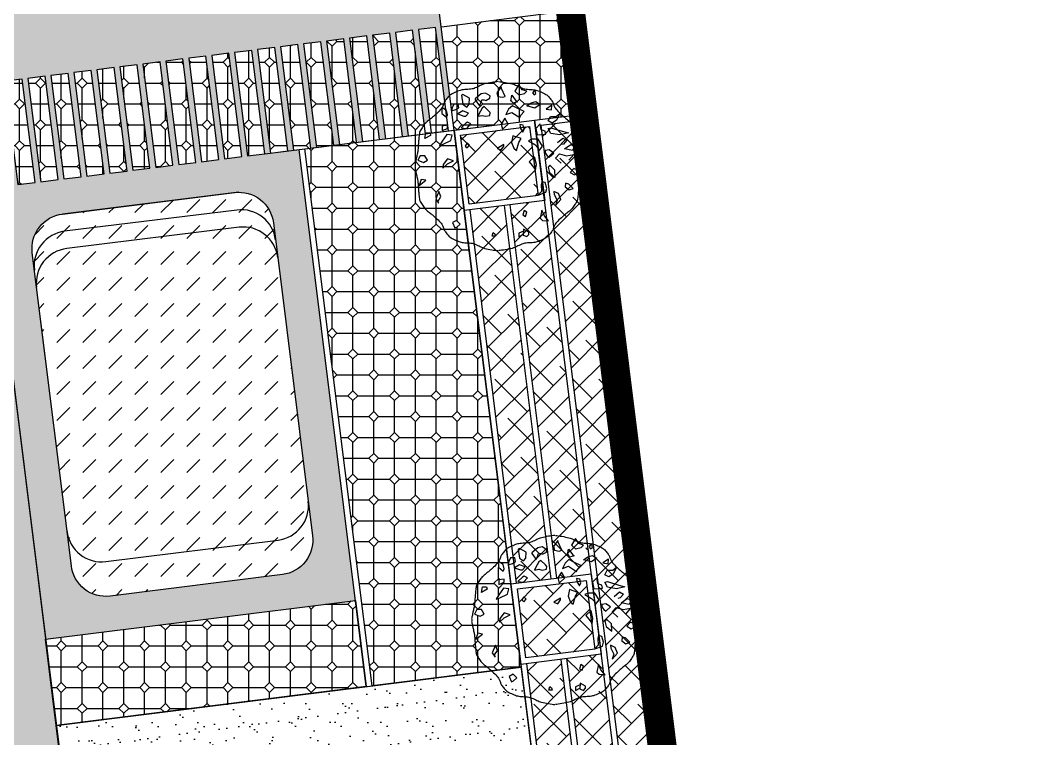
# Model space of a CAD drawing. Header units: millimetres. Extents: x 54321 to 643206, y 47154 to 1199119.
# Drawn here: x 144843 to 162194, y 109449 to 121865 of the extents above; entities that cross this region are included whole.
import ezdxf

# ---------------------------------------------------------------- set-up
doc = ezdxf.new("R2010")
doc.units = ezdxf.units.MM
doc.linetypes.add('SiteBoundary RT1$0$DASHDOT', pattern=[1, 0.5, -0.25, 0, -0.25])
for name, color, linetype in [('+AT9 - Trees', 3, 'Continuous'), ('+AT9-HATCH', 8, 'Continuous'), ('+AT9-PAVE', 1, 'Continuous'), ('+AT9_Hardscape', 1, 'Continuous'), ('09 RT1 - POD - FACILITY$0$AM-LOW WALL', 2, 'Continuous'), ('SiteBoundary RT1$0$AM-BOUNDARYLINE', 242, 'SiteBoundary RT1$0$DASHDOT')]:
    doc.layers.add(name, color=color, linetype=linetype)
pattern_1 = [(0, (4519.18, -35824.1), (360, 360), [550.293, -169.707]), (90, (4434.33, -35739.26), (-360, 360), [550.293, -169.707]), (45, (4709.5, -35464.1), (-360.0008, 360.0008), [120, -389.118]), (315, (4709.5, -35464.1), (360.0008, 360.0008), [120, -389.118]), (45, (4794.33, -35548.97), (-360.0008, 360.0008), [120, -389.118]), (315, (4794.33, -35379.26), (360.0008, 360.0008), [120, -389.118])]
pattern_2 = [(45, (4908208.38, 2762928.94), (-224.506403, 224.506403), []), (135, (4908208.38, 2762928.94), (-673.51921, 224.506403), [793.75, -476.25])]

# ---------------------------------------------------------------- blocks, each defined once
blk = doc.blocks.new('ARCHITECT')
at = {"layer": '09 RT1 - POD - FACILITY$0$AM-LOW WALL', "color": 8}
for p, q in [((39222, -6184), (31091, 58896)), ((39073, -6196), (30962, 58730))]:
    blk.add_line(p, q, dxfattribs=at)
blk = doc.blocks.new('G$CE7A4BCE7')
at = {"layer": '+AT9_Hardscape'}
for p, q in [((-261, 33345), (-3312, 32969)), ((-297, 33038), (-3274, 32671)), ((-260, 32741), (-3237, 32373)), ((-2562, 26965), (415, 27337))]:
    blk.add_line(p, q, dxfattribs=at)
at = {"layer": '+AT9_Hardscape', "color": 1}
blk.add_lwpolyline([(-3611, 30521), (-3833, 32299, -0.414214), (-3312, 32969), (-335, 33340, -0.414214), (334, 32819), (1010, 27411, -0.414214), (489, 26742), (-2488, 26370, -0.414214), (-3158, 26891), (-3759, 31703)], format="xyb", dxfattribs=at)
at = {"layer": '+AT9_Hardscape'}
for centre, start, end in [((-223, 32443), 7.1209, 97.0347), ((-3201, 32075), 97.0347, 187.1209), ((-186, 32145), 7.1209, 97.0347), ((-3164, 31778), 97.0347, 187.1209), ((340, 27932), 277.1209, 7.1209), ((-2637, 27561), 187.1209, 277.1209)]:
    blk.add_arc(centre, 600, start, end, dxfattribs=at)
blk = doc.blocks.new('T18')
at = {"color": 0, "linetype": 'Continuous'}
for points in [[(-74, 2531), (-114, 2527), (-160, 2522), (-210, 2514), (-263, 2506), (-317, 2496), (-369, 2485), (-419, 2475), (-464, 2464), (-503, 2453), (-531, 2443), (-564, 2429), (-599, 2413), (-635, 2396), (-672, 2378), (-709, 2361), (-744, 2345), (-777, 2332), (-805, 2323), (-837, 2317), (-875, 2312), (-916, 2308), (-960, 2305), (-1004, 2303), (-1048, 2300), (-1089, 2296), (-1127, 2291), (-1158, 2284), (-1189, 2275), (-1224, 2263), (-1262, 2249), (-1301, 2232), (-1341, 2215), (-1380, 2197), (-1416, 2178), (-1447, 2159), (-1474, 2141), (-1492, 2126), (-1511, 2108), (-1531, 2086), (-1552, 2062), (-1572, 2038), (-1592, 2013), (-1609, 1989), (-1625, 1967), (-1638, 1947), (-1646, 1931), (-1654, 1912), (-1662, 1890), (-1671, 1867), (-1679, 1844), (-1687, 1821), (-1695, 1800), (-1704, 1781), (-1713, 1765), (-1735, 1737), (-1762, 1706), (-1793, 1673), (-1828, 1640), (-1863, 1607), (-1899, 1574), (-1933, 1544), (-1964, 1517), (-1991, 1493), (-2009, 1477), (-2031, 1459), (-2055, 1440), (-2080, 1420), (-2106, 1400), (-2131, 1380), (-2155, 1360), (-2175, 1341), (-2192, 1324), (-2210, 1303), (-2230, 1279), (-2251, 1251), (-2272, 1221), (-2294, 1191), (-2313, 1160), (-2331, 1130), (-2345, 1102), (-2356, 1077), (-2364, 1051), (-2371, 1020), (-2376, 985), (-2380, 949), (-2384, 911), (-2387, 874), (-2389, 839), (-2392, 807), (-2394, 779), (-2397, 753), (-2399, 722), (-2402, 689), (-2404, 654), (-2407, 618), (-2410, 583), (-2413, 550), (-2416, 520), (-2419, 494), (-2423, 471), (-2428, 445), (-2434, 416), (-2441, 386), (-2448, 355), (-2455, 325), (-2461, 296), (-2466, 270), (-2470, 247), (-2473, 230), (-2478, 210), (-2484, 187), (-2490, 163), (-2495, 139), (-2498, 117), (-2497, 98), (-2492, 83), (-2482, 73), (-2492, 64), (-2497, 49), (-2498, 30), (-2495, 7), (-2490, -16), (-2484, -40), (-2478, -63), (-2473, -83), (-2470, -100), (-2466, -123), (-2461, -149), (-2455, -178), (-2448, -208), (-2441, -239), (-2434, -269), (-2428, -298), (-2423, -324), (-2419, -347), (-2416, -373), (-2413, -403), (-2410, -436), (-2407, -471), (-2404, -507), (-2402, -542), (-2399, -576), (-2397, -606), (-2394, -632), (-2392, -660), (-2389, -692), (-2387, -727), (-2384, -764), (-2380, -802), (-2376, -839), (-2371, -873), (-2364, -904), (-2356, -931), (-2345, -956), (-2331, -983), (-2313, -1013), (-2294, -1044), (-2272, -1075), (-2251, -1104), (-2230, -1132), (-2210, -1156), (-2192, -1177), (-2175, -1194), (-2155, -1213), (-2131, -1233), (-2106, -1253), (-2080, -1273), (-2055, -1293), (-2031, -1312), (-2009, -1330), (-1991, -1346), (-1964, -1370), (-1933, -1397), (-1899, -1428), (-1863, -1460), (-1828, -1493), (-1793, -1526), (-1762, -1559), (-1735, -1590), (-1713, -1618), (-1704, -1634), (-1695, -1653), (-1687, -1674), (-1679, -1697), (-1671, -1720), (-1662, -1743), (-1654, -1765), (-1646, -1784), (-1638, -1800), (-1625, -1820), (-1609, -1842), (-1592, -1866), (-1572, -1891), (-1552, -1916), (-1531, -1939), (-1511, -1961), (-1492, -1980), (-1474, -1995), (-1447, -2012), (-1416, -2031), (-1380, -2050), (-1341, -2068), (-1301, -2086), (-1262, -2102), (-1224, -2116), (-1189, -2128), (-1158, -2137), (-1127, -2144), (-1089, -2149), (-1048, -2153), (-1004, -2156), (-960, -2158), (-916, -2161), (-875, -2165), (-837, -2170), (-805, -2176), (-777, -2185), (-744, -2198), (-709, -2214), (-672, -2231), (-635, -2249), (-599, -2266), (-564, -2282), (-531, -2296), (-503, -2306), (-464, -2317), (-419, -2328), (-369, -2339), (-317, -2349), (-263, -2359), (-210, -2367), (-160, -2375), (-114, -2380), (-74, -2384)], [(-63, 2531), (-24, 2527), (23, 2522), (73, 2514), (126, 2506), (179, 2496), (232, 2485), (282, 2475), (327, 2464), (365, 2453), (394, 2443), (426, 2429), (461, 2413), (498, 2396), (535, 2378), (571, 2361), (607, 2345), (639, 2332), (668, 2323), (700, 2317), (737, 2312), (779, 2308), (822, 2305), (867, 2303), (910, 2300), (952, 2296), (989, 2291), (1021, 2284), (1051, 2275), (1086, 2263), (1124, 2249), (1164, 2232), (1204, 2215), (1242, 2197), (1278, 2178), (1310, 2159), (1336, 2141), (1354, 2126), (1374, 2108), (1394, 2086), (1415, 2062), (1435, 2038), (1454, 2013), (1472, 1989), (1487, 1967), (1500, 1947), (1509, 1931), (1517, 1912), (1525, 1890), (1533, 1867), (1541, 1844), (1550, 1821), (1558, 1800), (1567, 1781), (1576, 1765), (1597, 1737), (1624, 1706), (1656, 1673), (1690, 1640), (1726, 1607), (1761, 1574), (1795, 1544), (1826, 1517), (1853, 1493), (1871, 1477), (1893, 1459), (1917, 1440), (1943, 1420), (1969, 1400), (1994, 1380), (2017, 1360), (2038, 1341), (2055, 1324), (2073, 1303), (2092, 1279), (2114, 1251), (2135, 1221), (2156, 1191), (2176, 1160), (2193, 1130), (2208, 1102), (2219, 1077), (2227, 1051), (2233, 1020), (2238, 985), (2243, 949), (2246, 911), (2249, 874), (2252, 839), (2254, 807), (2257, 779), (2259, 753), (2262, 722), (2264, 689), (2267, 654), (2269, 618), (2272, 583), (2275, 550), (2278, 520), (2282, 494), (2286, 471), (2291, 445), (2297, 416), (2304, 386), (2311, 355), (2317, 325), (2323, 296), (2329, 270), (2332, 247), (2335, 230), (2341, 210), (2347, 187), (2353, 163), (2358, 139), (2360, 117), (2360, 98), (2355, 83), (2345, 73), (2355, 64), (2360, 49), (2360, 30), (2358, 7), (2353, -16), (2347, -40), (2341, -63), (2335, -83), (2332, -100), (2329, -123), (2323, -149), (2317, -178), (2311, -208), (2304, -239), (2297, -269), (2291, -298), (2286, -324), (2282, -347), (2278, -373), (2275, -403), (2272, -436), (2269, -471), (2267, -507), (2264, -542), (2262, -576), (2259, -606), (2257, -632), (2254, -660), (2252, -692), (2249, -727), (2246, -764), (2243, -802), (2238, -839), (2233, -873), (2227, -904), (2219, -931), (2208, -956), (2193, -983), (2176, -1013), (2156, -1044), (2135, -1075), (2114, -1104), (2092, -1132), (2073, -1156), (2055, -1177), (2038, -1194), (2017, -1213), (1994, -1233), (1969, -1253), (1943, -1273), (1917, -1293), (1893, -1312), (1871, -1330), (1853, -1346), (1826, -1370), (1795, -1397), (1761, -1428), (1726, -1460), (1690, -1493), (1656, -1526), (1624, -1559), (1597, -1590), (1576, -1618), (1567, -1634), (1558, -1653), (1550, -1674), (1541, -1697), (1533, -1720), (1525, -1743), (1517, -1765), (1509, -1784), (1500, -1800), (1487, -1820), (1472, -1842), (1454, -1866), (1435, -1891), (1415, -1916), (1394, -1939), (1374, -1961), (1354, -1980), (1336, -1995), (1310, -2012), (1278, -2031), (1242, -2050), (1204, -2068), (1164, -2086), (1124, -2102), (1086, -2116), (1051, -2128), (1021, -2137), (989, -2144), (952, -2149), (910, -2153), (867, -2156), (822, -2158), (779, -2161), (737, -2165), (700, -2170), (668, -2176), (639, -2185), (607, -2198), (571, -2214), (535, -2231), (498, -2249), (461, -2266), (426, -2282), (394, -2296), (365, -2306), (327, -2317), (282, -2328), (232, -2339), (179, -2349), (126, -2359), (73, -2367), (23, -2375), (-24, -2380), (-63, -2384)], [(1648, 760), (1799, 890), (1922, 825), (1826, 716), (1757, 699)], [(1757, 158), (1593, 309), (1703, 435), (1908, 374), (2127, 415), (1976, 244)], [(1552, -749), (1634, -920)], [(662, -1817), (525, -1875), (525, -1981), (649, -1909)]]:
    blk.add_lwpolyline(points, dxfattribs=at)
for points in [[(19, 2334), (5, 2379), (-118, 2208), (-91, 2098), (46, 2078), (129, 2098)], [(621, 2293), (525, 2444), (402, 2252), (525, 2143), (690, 2184), (758, 2252)], [(-926, 1872), (-912, 2047), (-1103, 2153), (-1145, 2136), (-1103, 1872), (-994, 1790)], [(-433, 1982), (-323, 2047), (-310, 2112), (-446, 2198), (-570, 2174), (-748, 2026), (-748, 2003), (-624, 1828), (-583, 1917), (-556, 2003), (-487, 2003)], [(293, 1965), (320, 2136), (443, 1965), (484, 1941), (348, 1900), (320, 1965)], [(991, 2293), (922, 2208), (964, 2143), (1018, 2184)], [(-1719, 1606), (-1583, 1496), (-1555, 1561), (-1583, 1688), (-1719, 1773)], [(-1240, 1879), (-1364, 1879), (-1418, 1770), (-1432, 1681), (-1309, 1715), (-1227, 1770)], [(-487, 1804), (-542, 1760), (-638, 1588), (-665, 1523), (-542, 1547), (-446, 1523), (-323, 1547), (-310, 1630), (-351, 1674)], [(334, 1828), (224, 1725), (142, 1571), (320, 1636), (553, 1482), (580, 1551), (676, 1657), (498, 1746)], [(991, 1760), (758, 1825), (881, 1910), (1018, 1951), (1141, 1869)], [(1319, 1732), (1470, 1708), (1484, 1842)], [(-1103, 1681), (-1254, 1592), (-1076, 1527), (-1021, 1527), (-939, 1616)], [(46, 1144), (211, 1294), (115, 1465), (5, 1294)], [(1607, 1517), (1716, 1606), (1621, 1407), (1497, 1325), (1374, 1387), (1443, 1517)], [(-1555, 1171), (-1555, 1260), (-1706, 1236), (-1706, 1106)], [(-1158, 1188), (-994, 1171), (-871, 1298), (-967, 1349), (-1021, 1318)], [(567, 1171), (635, 1061), (676, 1150), (649, 1260), (553, 1280)], [(1169, 1126), (1141, 1301), (1018, 1171), (1059, 979), (1306, 1000), (1292, 1085)], [(1785, 1085), (1963, 1041), (1716, 979), (1456, 1024), (1374, 1171), (1456, 1191)], [(-2212, 873), (-2185, 1037), (-2062, 1037), (-2048, 966)], [(-1569, 996), (-1706, 801), (-1788, 675), (-1678, 716), (-1459, 822), (-1418, 976)], [(306, 764), (375, 593), (457, 528), (525, 764), (594, 873), (348, 955)], [(-1035, 658), (-980, 603), (-912, 678), (-980, 750)], [(-104, 589), (5, 545), (87, 654), (87, 706)], [(1087, 596), (1100, 510), (1210, 658), (1087, 856), (895, 856), (799, 812), (991, 702)], [(2031, 699), (2141, 654), (2086, 524), (1853, 572)], [(-2349, 374), (-2418, 244), (-2253, 179), (-2130, 244), (-2212, 374)], [(1032, 117), (977, 346), (827, 202), (909, 96), (1005, -34)], [(1402, 545), (1292, 524), (1292, 459), (1347, 374), (1402, 333), (1538, 452)], [(-1555, 137), (-1377, 226), (-1555, 281), (-1678, 120), (-1692, 11)], [(1415, -116), (1579, -253), (1566, -40), (1429, 100), (1374, 42)], [(2141, -184), (2332, -92), (2127, 7), (2018, -109)], [(-2322, -314), (-2376, -489), (-2185, -338)], [(1196, -383), (1169, -468), (1183, -660), (1087, -769), (1306, -684), (1333, -574), (1292, -403)], [(1867, -533), (1990, -619), (2100, -574), (1976, -448), (1881, -424)], [(-1897, -879), (-1815, -1006), (-1829, -941), (-1747, -814), (-1802, -660)], [(1593, -1071), (1744, -896), (1675, -725), (1538, -660), (1552, -749), (1634, -920)], [(635, -1344), (717, -1389), (758, -1266), (676, -1221)], [(1265, -1375), (1196, -1207), (1141, -1440), (1210, -1505), (1388, -1522)], [(-1405, -1567), (-1336, -1721), (-1281, -1697), (-1186, -1611), (-1295, -1505)], [(-159, -1964), (-255, -1964), (-227, -1858), (-173, -1895)], [(813, -1847), (662, -1762), (649, -1933), (758, -1977), (813, -1912)]]:
    blk.add_lwpolyline(points, close=True, dxfattribs=at)

msp = doc.modelspace()

# ---------------------------------------------------------------- hatches: boundary and pattern name
at = {"layer": '+AT9-HATCH'}
h = msp.add_hatch(dxfattribs=at)
h.set_pattern_fill('ANSI38', color=62, scale=100)
h.set_pattern_definition(pattern_2)
h.paths.add_polyline_path([(159511, 74722), (157625, 74486), (157700, 73891), (160180, 74201), (154443, 120126), (153848, 120052), (158459, 83136), (158906, 83192), (159080, 81802), (158633, 81747)])
h = msp.add_hatch(dxfattribs=at)
h.set_pattern_fill('ANSI38', color=62, scale=100)
h.set_pattern_definition(pattern_2)
h.paths.add_polyline_path([(152607, 118687), (153798, 118836), (153649, 120027), (152458, 119878)])
h = msp.add_hatch(dxfattribs=at)
h.set_pattern_fill('ANSI38', color=62, scale=100)
h.set_pattern_definition(pattern_2)
h.paths.add_polyline_path([(154715, 112299), (153910, 118749), (153314, 118675), (154120, 112225), (154715, 112299)])
h = msp.add_hatch(dxfattribs=at)
h.set_pattern_fill('ANSI38', color=62, scale=100)
h.set_pattern_definition(pattern_2)
h.paths.add_polyline_path([(154021, 112213), (153215, 118662), (152620, 118588), (153425, 112138)])
h = msp.add_hatch(dxfattribs=at)
h.set_pattern_fill('ANSI38', color=62, scale=100)
h.set_pattern_definition(pattern_2)
h.paths.add_polyline_path([(153587, 110848), (154777, 110997), (154629, 112188), (153438, 112039)])
h = msp.add_hatch(dxfattribs=at)
h.set_pattern_fill('ANSI38', color=62, scale=100)
h.set_pattern_definition(pattern_2)
h.paths.add_polyline_path([(155682, 99720), (156278, 99795), (154889, 110910), (154294, 110836)])
h = msp.add_hatch(dxfattribs=at)
h.set_pattern_fill('ANSI38', color=62, scale=100)
h.set_pattern_definition(pattern_2)
h.paths.add_polyline_path([(153599, 110749), (154754, 101505), (154927, 100116), (154988, 99633), (155583, 99708), (154194, 110823)])
h = msp.add_hatch(dxfattribs=at)
h.set_pattern_fill('AR-SAND', color=8, scale=10)
h.paths.add_polyline_path([(145468, 109683), (153506, 110687), (154591, 102005), (146553, 101001), (146317, 102886), (149195, 103245), (149084, 104138), (146206, 103779)])
at = {"layer": '+AT9-PAVE'}
h = msp.add_hatch(dxfattribs=at)
h.set_pattern_fill('DASH', color=140, scale=100, angle=45)
h.paths.add_polyline_path([(134854, 127781), (134879, 125794, -0.398938), (135471, 125285), (135569, 124497), (137879, 124786), (151532, 126491), (151361, 127854), (150461, 134937, -0.049314), (110935, 134543), (110317, 129595), (110298, 129446), (110046, 127383), (114848, 126783, -0.414214), (115108, 126448), (115071, 126151), (115954, 126040), (115954, 127781)])
h.paths.add_polyline_path([(117453, 125853), (117490, 126151, -0.414214), (117825, 126411), (124605, 125564), (125218, 125488), (127500, 125203), (127528, 125428, -0.378263), (127826, 125690), (134854, 125793), (134854, 127781), (115954, 127781), (115954, 126040)])
h.paths.add_polyline_path([(115954, 124226), (115146, 124327, -0.414214), (114885, 124662), (114922, 124960), (114960, 125258), (114980, 125419), (114997, 125555), (115034, 125853, 0.414214), (114773, 126188), (109973, 126788), (109576, 123612), (112050, 123303), (115954, 122816)])
h.paths.add_polyline_path([(115071, 126151), (115108, 126448, 0.414214), (114848, 126783), (110046, 127383), (109973, 126788), (114773, 126188, -0.414214), (115034, 125853)])
h.paths.add_polyline_path([(134854, 124931), (134854, 125793), (127826, 125690, 0.378263), (127528, 125428), (127500, 125203), (127426, 124607), (129360, 124366, -0.414214), (129621, 124031), (129354, 121897, -0.414214), (129020, 121637), (123165, 122368, -0.414214), (122905, 122703), (123146, 124638), (123642, 124576), (125081, 124396, 0.414214), (125416, 124657), (125441, 124855), (123506, 125097), (117751, 125816, 0.414214), (117416, 125556), (117379, 125258), (117341, 124960), (117304, 124662), (117267, 124365, -0.414214), (116932, 124104), (115954, 124226), (115954, 122816), (117652, 122603), (117943, 124938, -0.414214), (118278, 125199), (122247, 124703, -0.414214), (122508, 124368), (122216, 122033), (130310, 121022), (130286, 125223), (134774, 125329), (134854, 124688), (134854, 124931)], is_closed=False)
h.paths.add_polyline_path([(117453, 125853), (117416, 125556, -0.414214), (117751, 125816), (123506, 125097), (125441, 124855), (125478, 125153, 0.414214), (125218, 125488), (124605, 125564), (117825, 126411, 0.414214), (117490, 126151)])
h.paths.add_polyline_path([(125416, 124657, -0.414214), (125081, 124396), (123642, 124576), (123426, 122840), (128883, 122158), (129100, 123894), (127661, 124074, -0.414214), (127401, 124409), (127426, 124607), (125441, 124855)])
h.paths.add_polyline_path([(129100, 123894), (128883, 122158), (123426, 122840), (123642, 124576), (123146, 124638), (122905, 122703, 0.414214), (123165, 122368), (129020, 121637, 0.414214), (129354, 121897), (129621, 124031, 0.414214), (129360, 124366), (127426, 124607), (127401, 124409, 0.414214), (127661, 124074)])
h.paths.add_polyline_path([(125441, 124855), (127426, 124607), (127500, 125203), (125218, 125488, -0.414214), (125478, 125153)])
h.paths.add_polyline_path([(115954, 126040), (115954, 125738), (117416, 125556), (117453, 125853)])
h.paths.add_polyline_path([(115954, 126040), (115071, 126151), (115034, 125853), (115954, 125738)])
h.paths.add_polyline_path([(115954, 125738), (115034, 125853), (114997, 125555), (115954, 125436)])
h.paths.add_polyline_path([(115954, 125436), (117379, 125258), (117416, 125556), (115954, 125738)])
h.paths.add_polyline_path([(115954, 125133), (117341, 124960), (117379, 125258), (115954, 125436)])
h.paths.add_polyline_path([(115954, 125436), (114997, 125555), (114980, 125419), (114960, 125258), (115954, 125133)])
h.paths.add_polyline_path([(115954, 125133), (114960, 125258), (114922, 124960), (115954, 124831)])
h.paths.add_polyline_path([(115954, 124831), (117304, 124662), (117341, 124960), (115954, 125133)])
h.paths.add_polyline_path([(117267, 124365), (117304, 124662), (115954, 124831), (115954, 124529), (117267, 124365)], is_closed=False)
h.paths.add_polyline_path([(115954, 124529), (115954, 124831), (114922, 124960), (114885, 124662)])
h.paths.add_polyline_path([(114885, 124662, 0.414214), (115146, 124327), (115954, 124226), (115954, 124529), (114885, 124662)], is_closed=False)
h.paths.add_polyline_path([(116932, 124104, 0.414214), (117267, 124365), (115954, 124529), (115954, 124226)])
h.paths.add_polyline_path([(134854, 124931), (134854, 124688), (135035, 123243), (135476, 119716), (135481, 119672), (144086, 120747), (145282, 111171), (150641, 111841), (149668, 119630), (149568, 119618), (149345, 121404), (149643, 121441), (149866, 119655), (149965, 119667), (149742, 121453), (150040, 121491), (150263, 119705), (150362, 119717), (150139, 121503), (150437, 121540), (150660, 119754), (150759, 119766), (150536, 121553), (150834, 121590), (151057, 119804), (151156, 119816), (150933, 121602), (151231, 121639), (151454, 119853), (151553, 119866), (151330, 121652), (151628, 121689), (151831, 120063), (151840, 120074), (151850, 120086), (151860, 120096), (151873, 120107), (151886, 120119), (151901, 120131), (151917, 120143), (151921, 120147), (151727, 121701), (152025, 121739), (152184, 120462), (152187, 120468), (152197, 120481), (152207, 120495), (152219, 120510), (152231, 120525), (152243, 120539), (152255, 120552), (152267, 120563), (152272, 120567), (152124, 121751), (151594, 125995), (137941, 124290, 0.414214), (137681, 123955), (137693, 123856), (137730, 123558), (137767, 123260, -0.414214), (137507, 122925), (136090, 122748, -0.414214), (135755, 123009), (135718, 123307), (135681, 123604), (135643, 123902), (135606, 124200), (135569, 124497), (135471, 125285, 0.398938), (134879, 125794), (134854, 125793), (134854, 124931)], is_closed=False)
h.paths.add_polyline_path([(135569, 124497), (135606, 124200), (137619, 124451, -0.414214), (137879, 124786), (135569, 124497)], is_closed=False)
h.paths.add_polyline_path([(135643, 123902), (137656, 124153), (137619, 124451), (135606, 124200), (135643, 123902)], is_closed=False)
h.paths.add_polyline_path([(135681, 123604), (137693, 123856), (137681, 123955), (137656, 124153), (135643, 123902), (135681, 123604)], is_closed=False)
h.paths.add_polyline_path([(137941, 124290), (151594, 125995), (151532, 126491), (137879, 124786, 0.414214), (137619, 124451), (137656, 124153), (137681, 123955, -0.414214), (137941, 124290)])
h.paths.add_polyline_path([(137799, 121312, 1), (137199, 121312, 1)], flags=16)
h.paths.add_polyline_path([(137892, 120568, 1), (137292, 120568, 1)], flags=16)
h.paths.add_polyline_path([(138543, 121405, 1), (137943, 121405, 1)], flags=16)
h.paths.add_polyline_path([(138636, 120661, 1), (138036, 120661, 1)], flags=16)
h.paths.add_polyline_path([(136293, 121124, 1), (135693, 121124, 1)], flags=16)
h.paths.add_polyline_path([(136385, 120380, 1), (135785, 120380, 1)], flags=16)
h.paths.add_polyline_path([(137037, 121217, 1), (136437, 121217, 1)], flags=16)
h.paths.add_polyline_path([(137130, 120473, 1), (136530, 120473, 1)], flags=16)
h.paths.add_polyline_path([(145897, 119159), (145599, 119122), (145376, 120908), (145674, 120945)], flags=16)
h.paths.add_polyline_path([(145500, 119109), (145202, 119072), (144979, 120858), (145277, 120896)], flags=16)
h.paths.add_polyline_path([(148675, 119506), (148378, 119469), (148155, 121255), (148452, 121292)], flags=16)
h.paths.add_polyline_path([(147088, 119308), (146790, 119271), (146567, 121057), (146865, 121094)], flags=16)
h.paths.add_polyline_path([(147485, 119357), (147187, 119320), (146964, 121106), (147262, 121144)], flags=16)
h.paths.add_polyline_path([(146294, 119209), (145996, 119171), (145773, 120958), (146071, 120995)], flags=16)
h.paths.add_polyline_path([(146691, 119258), (146393, 119221), (146170, 121007), (146468, 121044)], flags=16)
h.paths.add_polyline_path([(148278, 119457), (147981, 119419), (147758, 121206), (148055, 121243)], flags=16)
h.paths.add_polyline_path([(147882, 119407), (147584, 119370), (147361, 121156), (147658, 121193)], flags=16)
h.paths.add_polyline_path([(145103, 119060), (144805, 119023), (144582, 120809), (144880, 120846)], flags=16)
h.paths.add_polyline_path([(144706, 119010), (144409, 118973), (144185, 120759), (144483, 120796)], flags=16)
h.paths.add_polyline_path([(145128, 117249), (145091, 117547), (145053, 117844, -0.414214), (145574, 118514), (148551, 118886, -0.031081), (148626, 118891, -0.378263), (149221, 118365), (149259, 118063), (149296, 117765), (149822, 113552), (149897, 112957, -0.414214), (149376, 112287), (146399, 111915, -0.414214), (145729, 112436), (145655, 113032), (145275, 116067)], flags=16)
h.paths.add_polyline_path([(149469, 119605), (149172, 119568), (148948, 121354), (149246, 121391)], flags=16)
h.paths.add_polyline_path([(149072, 119556), (148775, 119519), (148551, 121305), (148849, 121342)], flags=16)
h.paths.add_polyline_path([(135718, 123307), (137730, 123558), (137693, 123856), (135681, 123604), (135718, 123307)], is_closed=False, flags=16)
h.paths.add_polyline_path([(135755, 123009), (137767, 123260), (137730, 123558), (135718, 123307), (135755, 123009)], is_closed=False, flags=16)
h.paths.add_polyline_path([(136090, 122748), (137507, 122925, 0.414214), (137767, 123260), (135755, 123009, 0.414214)], flags=16)
h.paths.add_polyline_path([(137699, 121312, 1), (137299, 121312, 1)], flags=0)
h.paths.add_polyline_path([(137599, 121312, 1), (137399, 121312, 1)], flags=0)
h.paths.add_polyline_path([(137792, 120568, 1), (137392, 120568, 1)], flags=0)
h.paths.add_polyline_path([(137692, 120568, 1), (137492, 120568, 1)], flags=0)
h.paths.add_polyline_path([(138443, 121405, 1), (138043, 121405, 1)], flags=0)
h.paths.add_polyline_path([(138343, 121405, 1), (138143, 121405, 1)], flags=0)
h.paths.add_polyline_path([(138536, 120661, 1), (138136, 120661, 1)], flags=0)
h.paths.add_polyline_path([(138436, 120661, 1), (138236, 120661, 1)], flags=0)
h.paths.add_polyline_path([(136193, 121124, 1), (135793, 121124, 1)], flags=0)
h.paths.add_polyline_path([(136093, 121124, 1), (135893, 121124, 1)], flags=0)
h.paths.add_polyline_path([(136285, 120380, 1), (135885, 120380, 1)], flags=0)
h.paths.add_polyline_path([(136185, 120380, 1), (135985, 120380, 1)], flags=0)
h.paths.add_polyline_path([(136937, 121217, 1), (136537, 121217, 1)], flags=0)
h.paths.add_polyline_path([(136837, 121217, 1), (136637, 121217, 1)], flags=0)
h.paths.add_polyline_path([(137030, 120473, 1), (136630, 120473, 1)], flags=0)
h.paths.add_polyline_path([(136930, 120473, 1), (136730, 120473, 1)], flags=0)
h.paths.add_polyline_path([(145275, 116067), (145655, 113032, 0.414214), (146324, 112511), (149301, 112883, 0.414214), (149822, 113552), (149296, 117765, 0.413773), (148627, 118286), (145650, 117919, 0.414655), (145128, 117249)], flags=0)
h.paths.add_polyline_path([(145729, 112436, 0.414214), (146399, 111915), (149376, 112287, 0.414214), (149897, 112957), (149822, 113552, -0.414214), (149301, 112883), (146324, 112511, -0.414214), (145655, 113032)], flags=0)
h.paths.add_polyline_path([(149221, 118365, 0.378263), (148626, 118891), (145574, 118514, 0.414214), (145053, 117844), (145091, 117547, -0.414655), (145612, 118217), (148590, 118584, -0.413773), (149259, 118063)], flags=0)
h.paths.add_polyline_path([(145650, 117919), (148627, 118286, -0.413773), (149296, 117765), (149259, 118063, 0.413773), (148590, 118584), (145612, 118217, 0.414655), (145091, 117547), (145128, 117249, -0.414655)], flags=0)
h.paths.add_polyline_path([(145275, 116067), (145655, 113032, 0.414214), (146324, 112511), (149301, 112883, 0.414214), (149822, 113552), (149296, 117765, 0.413773), (148627, 118286), (145650, 117919, 0.414655), (145128, 117249)], flags=0)
h.paths.add_polyline_path([(145650, 117919), (148627, 118286, -0.413773), (149296, 117765), (149259, 118063, 0.413773), (148590, 118584), (145612, 118217, 0.414655), (145091, 117547), (145128, 117249, -0.414655)], flags=0)
h.paths.add_polyline_path([(149221, 118365, 0.378263), (148626, 118891), (145574, 118514, 0.414214), (145053, 117844), (145091, 117547, -0.414655), (145612, 118217), (148590, 118584, -0.413773), (149259, 118063)], flags=0)
h.paths.add_polyline_path([(145729, 112436, 0.414214), (146399, 111915), (149376, 112287, 0.414214), (149897, 112957), (149822, 113552, -0.414214), (149301, 112883), (146324, 112511, -0.414214), (145655, 113032)], flags=0)
h = msp.add_hatch(dxfattribs=at)
h.set_pattern_fill('DASH', color=140, scale=100, angle=45)
h.paths.add_polyline_path([(145275, 116067), (145655, 113032, 0.414214), (146324, 112511), (149301, 112883, 0.414214), (149822, 113552), (149296, 117765, 0.413773), (148627, 118286), (145650, 117919, 0.414655), (145128, 117249)])
h.paths.add_polyline_path([(145650, 117919), (148627, 118286, -0.413773), (149296, 117765), (149259, 118063, 0.413773), (148590, 118584), (145612, 118217, 0.414655), (145091, 117547), (145128, 117249, -0.414655)])
h.paths.add_polyline_path([(149221, 118365, 0.378263), (148626, 118891), (145574, 118514, 0.414214), (145053, 117844), (145091, 117547, -0.414655), (145612, 118217), (148590, 118584, -0.413773), (149259, 118063)])
h.paths.add_polyline_path([(145729, 112436, 0.414214), (146399, 111915), (149376, 112287, 0.414214), (149897, 112957), (149822, 113552, -0.414214), (149301, 112883), (146324, 112511, -0.414214), (145655, 113032)])
at = {"layer": '+AT9_Hardscape'}
h = msp.add_hatch(dxfattribs=at)
h.set_pattern_fill('CTYSQMK2', color=8, scale=30)
h.set_pattern_definition(pattern_1)
h.paths.add_polyline_path([(139679, 117475), (139686, 117482), (139701, 117494), (139717, 117506), (139732, 117518), (139746, 117529), (139759, 117539), (139770, 117549), (139786, 117563), (139804, 117579), (139825, 117597), (139846, 117616), (139867, 117636), (139887, 117656), (139906, 117675), (139922, 117694), (139936, 117712), (139940, 117720), (139945, 117731), (139950, 117744), (139955, 117757), (139960, 117771), (139965, 117785), (139970, 117798), (139975, 117809), (139980, 117818), (139987, 117830), (139996, 117843), (140007, 117858), (140019, 117872), (140031, 117887), (140043, 117901), (140055, 117914), (140067, 117925), (140077, 117934), (140093, 117945), (140112, 117956), (140133, 117967), (140156, 117978), (140179, 117988), (140203, 117998), (140226, 118006), (140246, 118013), (140264, 118019), (140283, 118023), (140306, 118026), (140330, 118028), (140356, 118030), (140382, 118031), (140408, 118033), (140433, 118035), (140455, 118038), (140474, 118042), (140491, 118048), (140511, 118055), (140531, 118064), (140553, 118075), (140575, 118085), (140597, 118096), (140618, 118105), (140637, 118113), (140654, 118119), (140677, 118125), (140704, 118132), (140733, 118138), (140764, 118145), (140796, 118150), (140828, 118156), (140858, 118160), (140885, 118163), (140915, 118165), (140939, 118163), (140966, 118160), (140996, 118156), (141027, 118150), (141059, 118145), (141090, 118138), (141120, 118132), (141147, 118125), (141170, 118119), (141187, 118113), (141206, 118105), (141227, 118096), (141247, 118086), (141248, 118085), (141270, 118075), (141292, 118064), (141298, 118062), (141313, 118055), (141332, 118048), (141349, 118042), (141368, 118038), (141391, 118035), (141415, 118033), (141441, 118031), (141468, 118030), (141493, 118028), (141518, 118026), (141542, 118023), (141559, 118019), (141577, 118013), (141598, 118006), (141621, 117998), (141644, 117988), (141668, 117978), (141691, 117967), (141712, 117956), (141731, 117945), (141746, 117934), (141757, 117925), (141769, 117914), (141781, 117901), (141793, 117887), (141805, 117872), (141817, 117858), (141827, 117843), (141836, 117830), (141844, 117818), (141849, 117809), (141854, 117798), (141859, 117785), (141863, 117771), (141868, 117757), (141873, 117744), (141878, 117731), (141883, 117720), (141889, 117711), (141902, 117694), (141918, 117675), (141936, 117656), (141957, 117636), (141978, 117616), (141999, 117597), (142019, 117579), (142038, 117563), (142054, 117549), (142064, 117539), (142077, 117529), (142092, 117518), (142107, 117506), (142122, 117494), (142137, 117482), (142151, 117470), (142163, 117459), (142173, 117448), (142184, 117436), (142196, 117422), (142208, 117405), (142221, 117388), (142234, 117369), (142245, 117351), (142256, 117333), (142264, 117317), (142271, 117302), (142276, 117286), (142279, 117268), (142283, 117247), (142285, 117225), (142287, 117203), (142289, 117181), (142290, 117160), (142292, 117141), (142293, 117125), (142295, 117109), (142296, 117091), (142298, 117071), (142299, 117050), (142301, 117029), (142303, 117008), (142304, 116989), (142306, 116971), (142308, 116955), (142310, 116942), (142314, 116926), (142317, 116909), (142321, 116891), (142325, 116873), (142329, 116855), (142333, 116838), (142336, 116822), (142338, 116809), (142340, 116799), (142343, 116787), (142347, 116773), (142350, 116759), (142353, 116745), (142355, 116732), (142355, 116720), (142352, 116711), (142346, 116706), (142352, 116700), (142355, 116691), (142355, 116679), (142353, 116666), (142350, 116652), (142347, 116638), (142343, 116624), (142340, 116612), (142338, 116602), (142336, 116589), (142333, 116573), (142329, 116556), (142325, 116538), (142321, 116520), (142317, 116502), (142314, 116485), (142310, 116469), (142308, 116456), (142306, 116440), (142306, 116439), (142442, 115345), (142800, 112440), (142920, 111480), (143833, 104181), (146156, 104181), (146138, 104324), (146063, 104920), (145989, 105515), (145915, 106111), (145840, 106706), (145766, 107301), (145691, 107897), (145617, 108492), (145543, 109087), (145468, 109683), (145282, 111171), (144086, 120747), (135480, 119672), (135518, 119327), (135367, 119308), (134855, 119244), (134855, 116873)])
h.paths.add_polyline_path([(144352, 96882), (144452, 96895), (144750, 96932), (145148, 96982), (145546, 97031), (145943, 97081), (146043, 97094), (145881, 98393), (146863, 98517), (146553, 101001), (146510, 101348), (146435, 101943), (146361, 102538), (146317, 102886), (146206, 103779), (146156, 104181), (143833, 104181), (143985, 102964), (144176, 101429, -0.425834), (142979, 100106), (136523, 100106), (136523, 99206), (136523, 99156), (136523, 97756), (136523, 97706), (136523, 96956), (144050, 96956), (144064, 96846)])
h.paths.add_polyline_path([(126033, 118029), (126020, 115769), (127890, 116002), (127791, 116796), (130569, 117143), (130668, 116350), (134855, 116873), (134855, 119244), (133318, 119052), (131991, 118880), (131525, 118828), (130324, 118678), (130310, 121022), (122216, 122033), (122012, 120399, -0.414214), (121677, 120138), (117708, 120634, -0.414214), (117448, 120969), (117652, 122603), (115954, 122816), (115970, 119286), (126034, 118130), (126034, 118129), (126033, 118029)], is_closed=False)
h.paths.add_polyline_path([(115954, 119288), (115954, 122816), (112050, 123303), (112038, 123204), (111878, 121929), (111854, 121731), (111668, 120242), (111643, 120044), (110430, 110337), (109972, 106667), (109066, 99421, 0.095474), (109096, 98968), (109270, 98806), (109290, 98562, 0.042994), (109426, 98407, 0.03399), (109551, 98302, 0.026925), (109659, 98232), (109947, 98464), (110310, 98352), (110586, 98474), (110928, 98589), (110861, 98327), (111129, 98612), (111129, 108181), (112579, 108181), (113849, 118342, -0.377305), (115040, 119393, -0.031038), (115188, 119384)])
h.paths.add_polyline_path([(112787, 100165, -0.414214), (111745, 101505), (112579, 108181), (111129, 108181), (111129, 98602), (111129, 98025), (111129, 97954), (112237, 97815), (112535, 97778), (113130, 97704), (113229, 97692), (113825, 97617), (115016, 97468), (115313, 99850), (114890, 99903), (114880, 99889), (114868, 99875), (114855, 99861), (114843, 99848), (114832, 99837), (114821, 99828), (114805, 99817), (114786, 99806), (114765, 99795), (114742, 99784), (114719, 99774), (114695, 99764), (114673, 99756), (114652, 99748), (114634, 99743), (114615, 99739), (114593, 99736), (114568, 99734), (114542, 99732), (114516, 99730), (114490, 99729), (114465, 99727), (114443, 99724), (114424, 99720), (114407, 99714), (114388, 99707), (114367, 99697), (114345, 99687), (114323, 99677), (114301, 99666), (114280, 99657), (114261, 99649), (114244, 99643), (114221, 99636), (114194, 99630), (114165, 99623), (114134, 99617), (114102, 99611), (114070, 99606), (114041, 99602), (114013, 99599), (113983, 99597), (113959, 99599), (113932, 99602), (113902, 99606), (113871, 99611), (113839, 99617), (113808, 99623), (113778, 99630), (113751, 99636), (113728, 99643), (113711, 99649), (113692, 99657), (113672, 99666), (113650, 99677), (113628, 99687), (113606, 99697), (113585, 99707), (113566, 99714), (113549, 99720), (113530, 99724), (113507, 99727), (113483, 99729), (113457, 99730), (113431, 99732), (113405, 99734), (113380, 99736), (113358, 99739), (113339, 99743), (113321, 99748), (113300, 99756), (113277, 99764), (113254, 99774), (113230, 99784), (113207, 99795), (113186, 99806), (113167, 99817), (113152, 99828), (113141, 99837), (113129, 99848), (113117, 99861), (113105, 99875), (113093, 99889), (113082, 99904), (113071, 99918), (113062, 99932), (113054, 99943), (113049, 99953), (113044, 99964), (113040, 99977), (113035, 99991), (113030, 100005), (113025, 100018), (113020, 100031), (113015, 100042), (113009, 100051), (112997, 100068), (112980, 100087), (112962, 100106), (112941, 100126), (112920, 100145), (112916, 100149), (112787, 100165)])
h.paths.add_polyline_path([(139931, 117706), (139931, 117715), (139936, 117712)], is_closed=False, flags=16)
h.paths.add_polyline_path([(109521, 98972), (109371, 98972), (109258, 99163), (109383, 99163), (109483, 99078)], flags=16)
h.paths.add_polyline_path([(110335, 99059), (110410, 99006), (110385, 98918), (110260, 98900), (110110, 98934), (110210, 99025)], flags=16)
h.paths.add_polyline_path([(110711, 98652), (110636, 98778), (110724, 98915), (110786, 98900), (110811, 98778)], flags=16)
h.paths.add_polyline_path([(111538, 98229), (111613, 98176), (111588, 98089), (111463, 98070), (111312, 98107), (111413, 98192)], flags=16)
h = msp.add_hatch(dxfattribs=at)
h.set_pattern_fill('CTYSQMK2', color=8, scale=30)
h.set_pattern_definition(pattern_1)
h.paths.add_polyline_path([(152263, 120635, -0.42224), (154372, 120218), (154431, 120225), (154208, 122011), (153215, 121887), (152124, 121751)])
h.paths.add_polyline_path([(153736, 120138), (153835, 120151), (154372, 120218, 0.42224), (152263, 120635), (152347, 119965)])
h = msp.add_hatch(dxfattribs=at)
h.set_pattern_fill('CTYSQMK2', color=8, scale=30)
h.set_pattern_definition(pattern_1)
h.paths.add_polyline_path([(151231, 121639), (150933, 121602), (151156, 119816), (151454, 119853)])
h = msp.add_hatch(dxfattribs=at)
h.set_pattern_fill('CTYSQMK2', color=8, scale=30)
h.set_pattern_definition(pattern_1)
h.paths.add_polyline_path([(151628, 121689), (151330, 121652), (151553, 119866), (151851, 119903)])
h = msp.add_hatch(dxfattribs=at)
h.set_pattern_fill('CTYSQMK2', color=8, scale=30)
h.set_pattern_definition(pattern_1)
h.paths.add_polyline_path([(152025, 121739), (151727, 121701), (151950, 119915), (152248, 119952)])
h = msp.add_hatch(dxfattribs=at)
h.set_pattern_fill('CTYSQMK2', color=8, scale=30)
h.set_pattern_definition(pattern_1)
h.paths.add_polyline_path([(150040, 121491), (149742, 121453), (149965, 119667), (150263, 119705)])
h = msp.add_hatch(dxfattribs=at)
h.set_pattern_fill('CTYSQMK2', color=8, scale=30)
h.set_pattern_definition(pattern_1)
h.paths.add_polyline_path([(150437, 121540), (150139, 121503), (150362, 119717), (150660, 119754)])
h = msp.add_hatch(dxfattribs=at)
h.set_pattern_fill('CTYSQMK2', color=8, scale=30)
h.set_pattern_definition(pattern_1)
h.paths.add_polyline_path([(150834, 121590), (150536, 121553), (150759, 119766), (151057, 119804)])
h = msp.add_hatch(dxfattribs=at)
h.set_pattern_fill('CTYSQMK2', color=8, scale=30)
h.set_pattern_definition(pattern_1)
h.paths.add_polyline_path([(148452, 121292), (148155, 121255), (148378, 119469), (148675, 119506)])
h = msp.add_hatch(dxfattribs=at)
h.set_pattern_fill('CTYSQMK2', color=8, scale=30)
h.set_pattern_definition(pattern_1)
h.paths.add_polyline_path([(148849, 121342), (148551, 121305), (148775, 119519), (149072, 119556)])
h = msp.add_hatch(dxfattribs=at)
h.set_pattern_fill('CTYSQMK2', color=8, scale=30)
h.set_pattern_definition(pattern_1)
h.paths.add_polyline_path([(149246, 121391), (148948, 121354), (149172, 119568), (149469, 119605)])
h = msp.add_hatch(dxfattribs=at)
h.set_pattern_fill('CTYSQMK2', color=8, scale=30)
h.set_pattern_definition(pattern_1)
h.paths.add_polyline_path([(149643, 121441), (149345, 121404), (149568, 119618), (149866, 119655)])
h = msp.add_hatch(dxfattribs=at)
h.set_pattern_fill('CTYSQMK2', color=8, scale=30)
h.set_pattern_definition(pattern_1)
h.paths.add_polyline_path([(147262, 121144), (146964, 121106), (147187, 119320), (147485, 119357)])
h = msp.add_hatch(dxfattribs=at)
h.set_pattern_fill('CTYSQMK2', color=8, scale=30)
h.set_pattern_definition(pattern_1)
h.paths.add_polyline_path([(147658, 121193), (147361, 121156), (147584, 119370), (147882, 119407)])
h = msp.add_hatch(dxfattribs=at)
h.set_pattern_fill('CTYSQMK2', color=8, scale=30)
h.set_pattern_definition(pattern_1)
h.paths.add_polyline_path([(148055, 121243), (147758, 121206), (147981, 119419), (148278, 119457)])
h = msp.add_hatch(dxfattribs=at)
h.set_pattern_fill('CTYSQMK2', color=8, scale=30)
h.set_pattern_definition(pattern_1)
h.paths.add_polyline_path([(145674, 120945), (145376, 120908), (145599, 119122), (145897, 119159)])
h = msp.add_hatch(dxfattribs=at)
h.set_pattern_fill('CTYSQMK2', color=8, scale=30)
h.set_pattern_definition(pattern_1)
h.paths.add_polyline_path([(146071, 120995), (145773, 120958), (145996, 119171), (146294, 119209)])
h = msp.add_hatch(dxfattribs=at)
h.set_pattern_fill('CTYSQMK2', color=8, scale=30)
h.set_pattern_definition(pattern_1)
h.paths.add_polyline_path([(146468, 121044), (146170, 121007), (146393, 119221), (146691, 119258)])
h = msp.add_hatch(dxfattribs=at)
h.set_pattern_fill('CTYSQMK2', color=8, scale=30)
h.set_pattern_definition(pattern_1)
h.paths.add_polyline_path([(146865, 121094), (146567, 121057), (146790, 119271), (147088, 119308)])
h = msp.add_hatch(dxfattribs=at)
h.set_pattern_fill('CTYSQMK2', color=8, scale=30)
h.set_pattern_definition(pattern_1)
h.paths.add_polyline_path([(144880, 120846), (144582, 120809), (144805, 119023), (145103, 119060)])
h = msp.add_hatch(dxfattribs=at)
h.set_pattern_fill('CTYSQMK2', color=8, scale=30)
h.set_pattern_definition(pattern_1)
h.paths.add_polyline_path([(145277, 120896), (144979, 120858), (145202, 119072), (145500, 119109)])
h = msp.add_hatch(dxfattribs=at)
h.set_pattern_fill('CTYSQMK2', color=8, scale=30)
h.set_pattern_definition(pattern_1)
h.paths.add_polyline_path([(153115, 112511), (153120, 112518), (153125, 112530), (153130, 112542), (153135, 112556), (153140, 112570), (153144, 112583), (153149, 112596), (153154, 112608), (153159, 112617), (153167, 112629), (153176, 112642), (153186, 112656), (153198, 112671), (153210, 112686), (153222, 112700), (153234, 112713), (153246, 112724), (153251, 112728), (152590, 118017), (152583, 118017), (152556, 118019), (152530, 118020), (152506, 118023), (152483, 118026), (152464, 118030), (152446, 118035), (152426, 118042), (152403, 118051), (152379, 118060), (152356, 118071), (152333, 118082), (152312, 118093), (152293, 118104), (152277, 118114), (152267, 118123), (152255, 118135), (152243, 118147), (152231, 118161), (152219, 118176), (152207, 118191), (152197, 118205), (152187, 118218), (152180, 118230), (152175, 118240), (152170, 118251), (152165, 118264), (152160, 118277), (152155, 118291), (152150, 118305), (152145, 118318), (152140, 118329), (152135, 118338), (152122, 118355), (152106, 118373), (152087, 118393), (152067, 118412), (152046, 118432), (152025, 118451), (152004, 118469), (151986, 118486), (151970, 118500), (151959, 118509), (151946, 118520), (151932, 118531), (151917, 118543), (151901, 118555), (151886, 118567), (151873, 118579), (151860, 118590), (151850, 118600), (151840, 118612), (151828, 118627), (151815, 118643), (151803, 118661), (151790, 118679), (151778, 118698), (151768, 118715), (151759, 118732), (151753, 118747), (151748, 118762), (151744, 118781), (151741, 118801), (151739, 118823), (151737, 118845), (151735, 118867), (151733, 118888), (151732, 118907), (151730, 118924), (151729, 118939), (151727, 118958), (151726, 118977), (151724, 118998), (151723, 119019), (151721, 119040), (151719, 119060), (151717, 119078), (151715, 119093), (151713, 119107), (151710, 119123), (151706, 119140), (151702, 119158), (151698, 119176), (151694, 119194), (151691, 119211), (151688, 119226), (151685, 119240), (151683, 119250), (151680, 119262), (151677, 119276), (151673, 119290), (151670, 119304), (151669, 119317), (151669, 119328), (151672, 119337), (151678, 119343), (151672, 119349), (151669, 119358), (151669, 119369), (151670, 119382), (151673, 119396), (151677, 119411), (151680, 119424), (151683, 119436), (151685, 119446), (151688, 119460), (151691, 119475), (151694, 119492), (151698, 119510), (151702, 119529), (151706, 119547), (151710, 119564), (151713, 119579), (151715, 119593), (151717, 119608), (151719, 119626), (151721, 119646), (151723, 119667), (151724, 119688), (151726, 119709), (151727, 119729), (151729, 119747), (151730, 119762), (151732, 119779), (151733, 119798), (151735, 119819), (151737, 119841), (151739, 119863), (151741, 119885), (151742, 119889), (151553, 119866), (151454, 119853), (151156, 119816), (151057, 119804), (150759, 119766), (150660, 119754), (150362, 119717), (150263, 119705), (149965, 119667), (149866, 119655), (149767, 119643), (150926, 110365), (151214, 110401), (151809, 110475), (152405, 110549), (152992, 110623), (152984, 110630), (152965, 110647), (152949, 110661), (152939, 110670), (152926, 110681), (152911, 110692), (152896, 110704), (152881, 110716), (152866, 110728), (152852, 110740), (152840, 110751), (152830, 110761), (152819, 110773), (152807, 110788), (152795, 110804), (152782, 110822), (152769, 110840), (152758, 110859), (152747, 110876), (152739, 110893), (152732, 110908), (152727, 110923), (152724, 110942), (152720, 110962), (152718, 110984), (152716, 111006), (152714, 111028), (152713, 111049), (152711, 111068), (152710, 111085), (152708, 111100), (152707, 111118), (152705, 111138), (152704, 111159), (152702, 111180), (152700, 111201), (152699, 111221), (152697, 111239), (152695, 111254), (152692, 111268), (152689, 111284), (152686, 111301), (152682, 111319), (152678, 111337), (152674, 111355), (152670, 111372), (152667, 111387), (152665, 111401), (152663, 111411), (152660, 111423), (152656, 111436), (152653, 111451), (152650, 111465), (152648, 111478), (152648, 111489), (152651, 111498), (152657, 111504), (152651, 111510), (152648, 111519), (152648, 111530), (152650, 111543), (152653, 111557), (152656, 111572), (152660, 111585), (152663, 111597), (152665, 111607), (152667, 111621), (152670, 111636), (152674, 111653), (152678, 111671), (152682, 111690), (152686, 111707), (152689, 111725), (152692, 111740), (152695, 111754), (152697, 111769), (152699, 111787), (152700, 111807), (152702, 111828), (152704, 111849), (152705, 111870), (152707, 111890), (152708, 111908), (152710, 111923), (152711, 111940), (152713, 111959), (152714, 111980), (152716, 112002), (152718, 112024), (152720, 112046), (152724, 112066), (152727, 112085), (152732, 112101), (152739, 112115), (152747, 112132), (152758, 112150), (152769, 112168), (152782, 112186), (152795, 112204), (152807, 112220), (152819, 112235), (152830, 112247), (152840, 112257), (152852, 112268), (152866, 112280), (152881, 112292), (152896, 112304), (152911, 112316), (152926, 112327), (152939, 112338), (152949, 112347), (152965, 112361), (152984, 112378), (153004, 112396), (153025, 112415), (153046, 112435), (153067, 112454), (153085, 112474), (153101, 112492), (153110, 112504)], is_closed=False)
h.paths.add_polyline_path([(152347, 119965), (152248, 119952), (151950, 119915), (151928, 119913), (151936, 119873), (151838, 119818), (151851, 119903), (151742, 119889), (151741, 119885), (151739, 119863), (151737, 119841), (151735, 119819), (151733, 119798), (151732, 119779), (151730, 119762), (151729, 119747), (151727, 119729), (151726, 119709), (151724, 119688), (151723, 119667), (151721, 119646), (151719, 119626), (151717, 119608), (151715, 119593), (151713, 119579), (151710, 119564), (151706, 119547), (151702, 119529), (151698, 119510), (151694, 119492), (151691, 119475), (151688, 119460), (151685, 119446), (151683, 119436), (151680, 119424), (151677, 119411), (151673, 119396), (151670, 119382), (151669, 119369), (151669, 119358), (151672, 119349), (151678, 119343), (151672, 119337), (151669, 119328), (151669, 119317), (151670, 119304), (151673, 119290), (151677, 119276), (151680, 119262), (151683, 119250), (151685, 119240), (151688, 119226), (151691, 119211), (151694, 119194), (151698, 119176), (151702, 119158), (151706, 119140), (151710, 119123), (151713, 119107), (151715, 119093), (151717, 119078), (151719, 119060), (151721, 119040), (151723, 119019), (151724, 118998), (151726, 118977), (151727, 118958), (151729, 118939), (151730, 118924), (151732, 118907), (151733, 118888), (151735, 118867), (151737, 118845), (151739, 118823), (151741, 118801), (151744, 118781), (151748, 118762), (151753, 118747), (151759, 118732), (151768, 118715), (151778, 118698), (151790, 118679), (151803, 118661), (151815, 118643), (151828, 118627), (151840, 118612), (151850, 118600), (151860, 118590), (151873, 118579), (151886, 118567), (151901, 118555), (151917, 118543), (151932, 118531), (151946, 118520), (151959, 118509), (151970, 118500), (151986, 118486), (152004, 118469), (152025, 118451), (152046, 118432), (152067, 118412), (152087, 118393), (152106, 118373), (152122, 118355), (152135, 118338), (152140, 118329), (152145, 118318), (152150, 118305), (152155, 118291), (152160, 118277), (152165, 118264), (152170, 118251), (152175, 118240), (152180, 118230), (152187, 118218), (152197, 118205), (152207, 118191), (152219, 118176), (152231, 118161), (152243, 118147), (152255, 118135), (152267, 118123), (152277, 118114), (152293, 118104), (152312, 118093), (152333, 118082), (152356, 118071), (152379, 118060), (152403, 118051), (152426, 118042), (152446, 118035), (152464, 118030), (152483, 118026), (152506, 118023), (152530, 118020), (152556, 118019), (152583, 118017), (152590, 118017), (152520, 118576)])
h.paths.add_polyline_path([(153506, 110687), (153500, 110737), (153326, 112126), (153284, 112460), (153281, 112459), (153283, 112471), (153251, 112728), (153246, 112724), (153234, 112713), (153222, 112700), (153210, 112686), (153198, 112671), (153186, 112656), (153176, 112642), (153167, 112629), (153159, 112617), (153154, 112608), (153149, 112596), (153144, 112583), (153140, 112570), (153135, 112556), (153130, 112542), (153125, 112530), (153120, 112518), (153115, 112511), (153192, 112463), (153208, 112388), (153192, 112349), (153110, 112414), (153110, 112504), (153101, 112492), (153085, 112474), (153067, 112454), (153046, 112435), (153025, 112415), (153004, 112396), (152984, 112378), (152965, 112361), (152949, 112347), (152939, 112338), (152926, 112327), (152911, 112316), (152896, 112304), (152881, 112292), (152866, 112280), (152852, 112268), (152840, 112257), (152830, 112247), (152819, 112235), (152807, 112220), (152795, 112204), (152782, 112186), (152769, 112168), (152758, 112150), (152747, 112132), (152739, 112115), (152732, 112101), (152727, 112085), (152724, 112066), (152720, 112046), (152718, 112024), (152716, 112002), (152714, 111980), (152713, 111959), (152711, 111940), (152710, 111923), (152708, 111908), (152707, 111890), (152705, 111870), (152704, 111849), (152702, 111828), (152700, 111807), (152699, 111787), (152697, 111769), (152695, 111754), (152692, 111740), (152689, 111725), (152686, 111707), (152682, 111690), (152678, 111671), (152674, 111653), (152670, 111636), (152667, 111621), (152665, 111607), (152663, 111597), (152660, 111585), (152656, 111572), (152653, 111557), (152650, 111543), (152648, 111530), (152648, 111519), (152651, 111510), (152657, 111504), (152651, 111498), (152648, 111489), (152648, 111478), (152650, 111465), (152653, 111451), (152656, 111436), (152660, 111423), (152663, 111411), (152665, 111401), (152667, 111387), (152670, 111372), (152674, 111355), (152678, 111337), (152682, 111319), (152686, 111301), (152689, 111284), (152692, 111268), (152695, 111254), (152697, 111239), (152699, 111221), (152700, 111201), (152702, 111180), (152704, 111159), (152705, 111138), (152707, 111118), (152708, 111100), (152710, 111085), (152711, 111068), (152713, 111049), (152714, 111028), (152716, 111006), (152718, 110984), (152720, 110962), (152724, 110942), (152727, 110923), (152732, 110908), (152739, 110893), (152747, 110876), (152758, 110859), (152769, 110840), (152782, 110822), (152795, 110804), (152807, 110788), (152819, 110773), (152830, 110761), (152840, 110751), (152852, 110740), (152866, 110728), (152881, 110716), (152896, 110704), (152911, 110692), (152926, 110681), (152939, 110670), (152949, 110661), (152965, 110647), (152984, 110630), (153000, 110624)])
h.paths.add_polyline_path([(152221, 119891), (152310, 119879), (152286, 119788), (152156, 119725), (152091, 119700), (152139, 119776)], flags=16)
h.paths.add_polyline_path([(152229, 119381), (152147, 119306), (152156, 119371), (152229, 119467), (152334, 119434)], flags=16)
h.paths.add_polyline_path([(152025, 118777), (152082, 118907), (152115, 118816), (152066, 118741), (152074, 118702)], flags=16)
h.paths.add_polyline_path([(152318, 118369), (152383, 118405), (152448, 118342), (152391, 118291), (152359, 118277)], flags=16)
h.paths.add_polyline_path([(151757, 119521), (151838, 119521), (151887, 119444), (151814, 119406), (151716, 119444)], flags=16)
h.paths.add_polyline_path([(151773, 119113), (151855, 119099), (151741, 119009)], flags=16)
h.paths.add_polyline_path([(153200, 112052), (153289, 112040), (153265, 111949), (153135, 111886), (153070, 111861), (153119, 111936)], flags=16)
h.paths.add_polyline_path([(153208, 112156), (153119, 112117), (153119, 112195), (153208, 112209)], flags=16)
h.paths.add_polyline_path([(153208, 111542), (153127, 111467), (153135, 111532), (153208, 111627), (153314, 111595)], flags=16)
h.paths.add_polyline_path([(153005, 110938), (153062, 111068), (153094, 110977), (153045, 110902), (153054, 110863)], flags=16)
h.paths.add_polyline_path([(152818, 111979), (152834, 112077), (152907, 112077), (152915, 112034)], flags=16)
h.paths.add_polyline_path([(152736, 111682), (152818, 111682), (152867, 111605), (152793, 111566), (152696, 111605)], flags=16)
h.paths.add_polyline_path([(152753, 111274), (152834, 111259), (152720, 111170)], flags=16)
h = msp.add_hatch(dxfattribs=at)
h.set_pattern_fill('CTYSQMK2', color=8, scale=30)
h.set_pattern_definition(pattern_1)
h.paths.add_polyline_path([(150641, 111841), (145282, 111171), (145468, 109683), (145856, 109731), (146451, 109806), (147046, 109880), (147642, 109954), (150619, 110326), (150827, 110352)])

# ---------------------------------------------------------------- linework, layer by layer
at = {"layer": '', "color": 1}
msp.add_lwpolyline([(144086, 120747), (146863, 98517)], dxfattribs=at)
at = {"layer": '+AT9-PAVE'}
msp.add_lwpolyline([(145468, 109683), (153506, 110687), (154591, 102005), (146553, 101001), (146317, 102886), (149195, 103245), (149084, 104138), (146206, 103779)], close=True, dxfattribs=at)
at = {"layer": '+AT9_Hardscape', "color": 1}
for p, q in [((160407, 72385), (152296, 137311)), ((160557, 72397), (152550, 136485)), ((154654, 101493), (150334, 136080)), ((152124, 121751), (154208, 122011)), ((158360, 83123), (153736, 120138)), ((158459, 83136), (153848, 120052)), ((150827, 110352), (149668, 119630)), ((150926, 110365), (149767, 119643)), ((153425, 112138), (152620, 118588)), ((154021, 112213), (153215, 118662)), ((154120, 112225), (153314, 118675)), ((154988, 99633), (153599, 110749)), ((155595, 99609), (154194, 110823)), ((155682, 99720), (154294, 110836))]:
    msp.add_line(p, q, dxfattribs=at)
at = {"layer": '+AT9_Hardscape'}
for p, q in [((153736, 120138), (154431, 120225)), ((153848, 120052), (154443, 120126))]:
    msp.add_line(p, q, dxfattribs=at)
at = {"layer": '+AT9_Hardscape', "color": 1}
for points in [[(151231, 121639), (150933, 121602), (151156, 119816), (151454, 119853)], [(151628, 121689), (151330, 121652), (151553, 119866), (151851, 119903)], [(152025, 121739), (151727, 121701), (151950, 119915), (152248, 119952)], [(150040, 121491), (149742, 121453), (149965, 119667), (150263, 119705)], [(150437, 121540), (150139, 121503), (150362, 119717), (150660, 119754)], [(150834, 121590), (150536, 121553), (150759, 119766), (151057, 119804)], [(148452, 121292), (148155, 121255), (148378, 119469), (148675, 119506)], [(148849, 121342), (148551, 121305), (148775, 119519), (149072, 119556)], [(149246, 121391), (148948, 121354), (149172, 119568), (149469, 119605)], [(149643, 121441), (149345, 121404), (149568, 119618), (149866, 119655)], [(147262, 121144), (146964, 121106), (147187, 119320), (147485, 119357)], [(147658, 121193), (147361, 121156), (147584, 119370), (147882, 119407)], [(148055, 121243), (147758, 121206), (147981, 119419), (148278, 119457)], [(145674, 120945), (145376, 120908), (145599, 119122), (145897, 119159)], [(146071, 120995), (145773, 120958), (145996, 119171), (146294, 119209)], [(146468, 121044), (146170, 121007), (146393, 119221), (146691, 119258)], [(146865, 121094), (146567, 121057), (146790, 119271), (147088, 119308)], [(144880, 120846), (144582, 120809), (144805, 119023), (145103, 119060)], [(145277, 120896), (144979, 120858), (145202, 119072), (145500, 119109)], [(152347, 119965), (153736, 120138), (153910, 118749), (152520, 118576)], [(149767, 119643), (152347, 119965), (153506, 110687), (150926, 110365)], [(152458, 119878), (153649, 120027), (153798, 118836), (152607, 118687)], [(153326, 112126), (154715, 112299), (154889, 110910), (153500, 110737)], [(153438, 112039), (154629, 112188), (154777, 110997), (153587, 110848)], [(145282, 111171), (150641, 111841), (150827, 110352), (145468, 109683)]]:
    msp.add_lwpolyline(points, close=True, dxfattribs=at)
for points in [[(144086, 120747), (146553, 101001)], [(149072, 119556), (153736, 120138)], [(145282, 111171), (150641, 111841)], [(145468, 109683), (153506, 110687)], [(150619, 110326), (153506, 110687)], [(150619, 110326), (153506, 110687)]]:
    msp.add_lwpolyline(points, dxfattribs=at)
at = {"layer": 'SiteBoundary RT1$0$AM-BOUNDARYLINE', "color": 216, "lineweight": 50, "ltscale": 25, "const_width": 500}
msp.add_lwpolyline([(109678, 153119), (124761, 152212), (144186, 152900), (150398, 153717), (161910, 61517), (150511, 61517), (130428, 62218), (110895, 59778), (98172, 61015)], close=True, dxfattribs=at)

# ---------------------------------------------------------------- block references
at = {"layer": '+AT9 - Trees', "xscale": 0.5940914200688094, "yscale": 0.5940914200688094, "zscale": 0.5940914200688094}
for p in [(153153, 119299), (154132, 111460)]:
    msp.add_blockref('T18', p, dxfattribs=at)
at = {"layer": '+AT9_Hardscape', "color": 1}
for name, p in [('ARCHITECT', (121334, 78581)), ('G$CE7A4BCE7', (148887, 85546))]:
    msp.add_blockref(name, p, dxfattribs=at)

doc.saveas('drawing.dxf')
